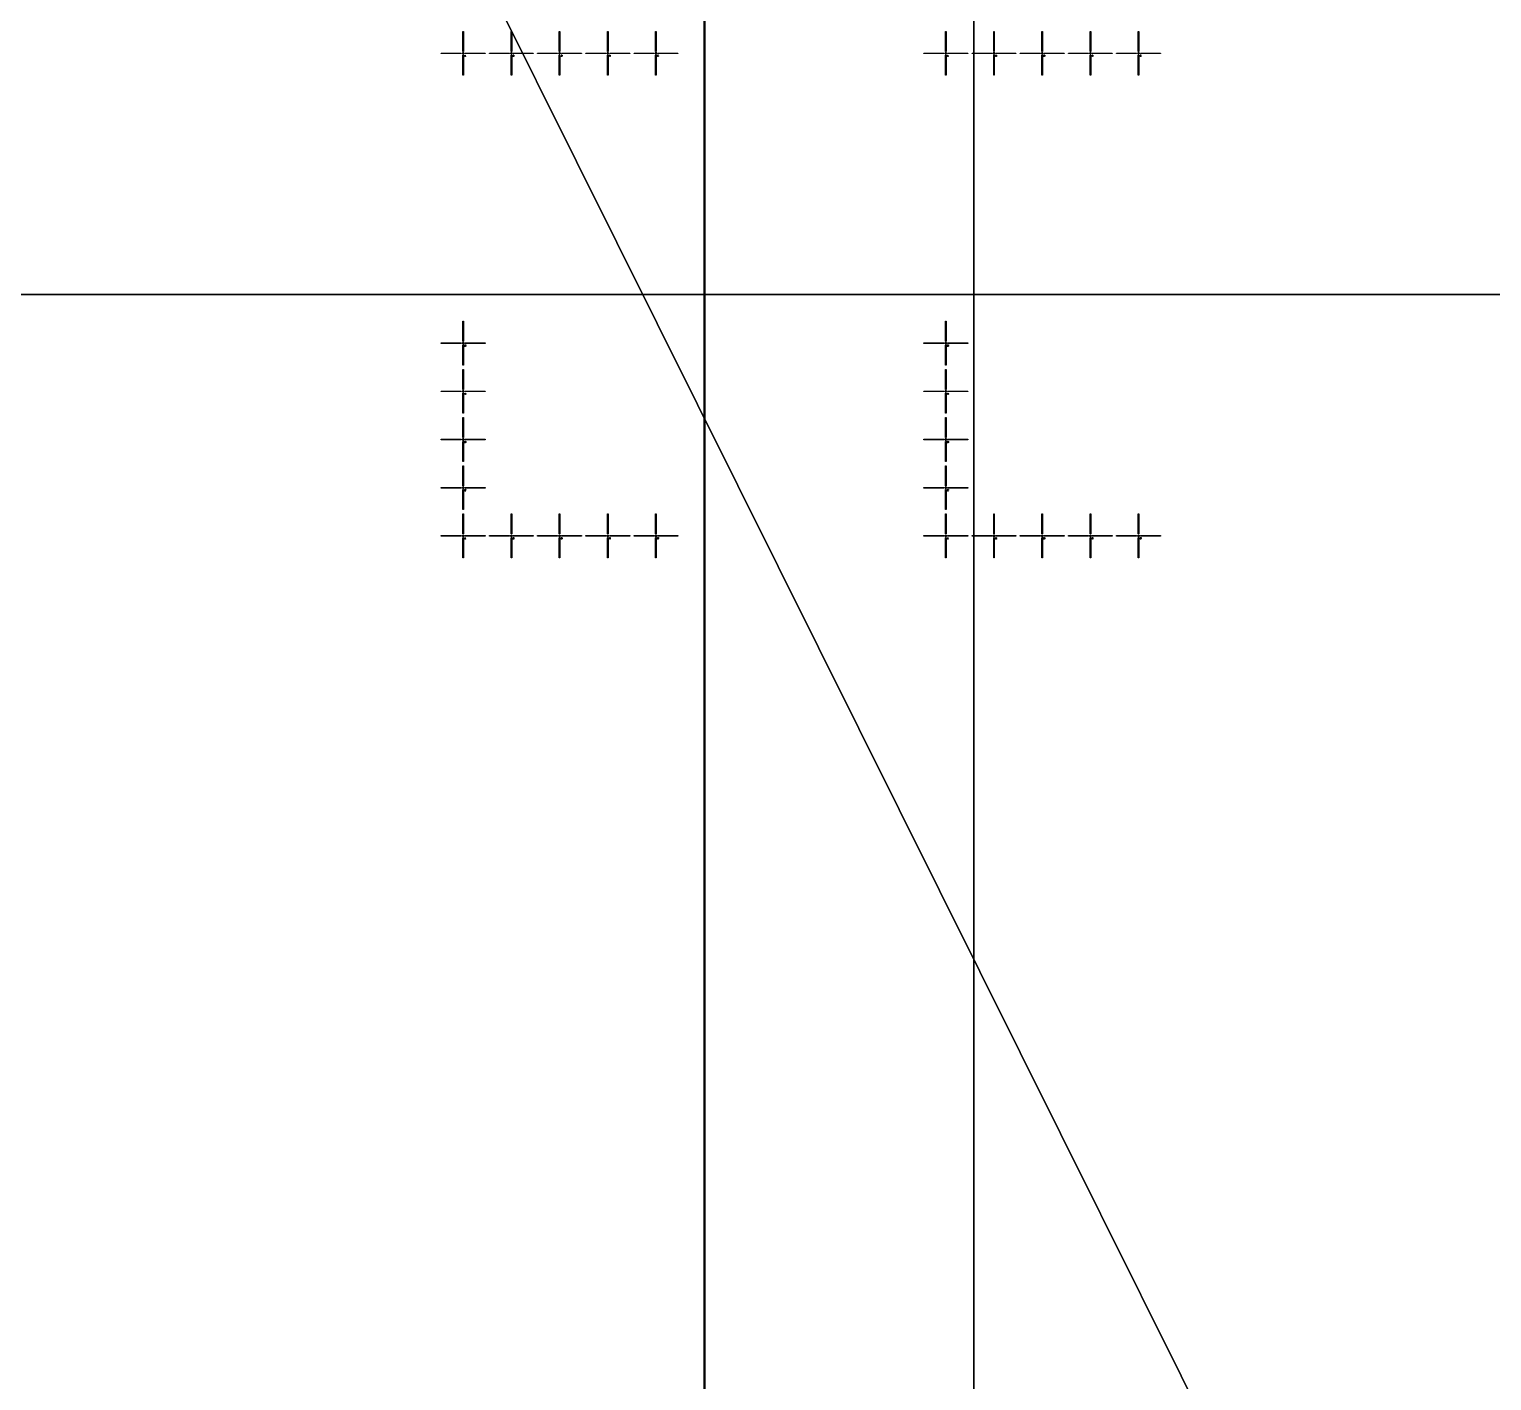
# Model space of a CAD drawing. Extents: x -25400 to 25400, y -24113 to 25400.
# Drawn here: x 4422 to 10492, y -18503 to -12893 of the extents above; entities that cross this region are included whole.
import ezdxf

# ---------------------------------------------------------------- set-up
doc = ezdxf.new("R2010")
doc.units = 0
for name, color, linetype in [('L0D0', 2, 'CONTINUOUS'), ('L1D0', 3, 'CONTINUOUS'), ('L3D0', 4, 'CONTINUOUS')]:
    doc.layers.add(name, color=color, linetype=linetype)

msp = doc.modelspace()

# ---------------------------------------------------------------- linework, layer by layer
at = {"layer": 'L0D0'}
msp.add_lwpolyline([(4251.735, -24112.788), (0, 0), (0, 14018.85), (7213, 14018.85), (7213, 14016), (8342.854, 14016), (8342.854, -23990.765), (8299.673, -24005.737), (8256.466, -24020.632), (8213.232, -24035.449), (8169.972, -24050.188), (8126.685, -24064.85), (8083.372, -24079.433), (8040.032, -24093.939), (7996.667, -24108.366), (7983.296, -24112.788)], close=True, dxfattribs=at)
for points in [[(8342.854, -23990.765), (8342.854, 14016)], [(0, 0), (10207.408, -20499.239)], [(10517.054, -20342.113), (10478.479, -20362.011), (10439.866, -20381.835), (10401.216, -20401.586), (10362.529, -20421.263), (10323.804, -20440.868), (10285.043, -20460.398), (10246.244, -20479.856), (10207.408, -20499.239), (0, 0)]]:
    msp.add_lwpolyline(points, dxfattribs=at)
at = {"layer": 'L1D0'}
for points in [[(6222.25, -12985.15), (6222.25, -12902.15), (6224.75, -12902.15), (6224.75, -12985.15)], [(6422.25, -12985.15), (6422.25, -12902.15), (6424.75, -12902.15), (6424.75, -12985.15)], [(6622.25, -12985.15), (6622.25, -12902.15), (6624.75, -12902.15), (6624.75, -12985.15)], [(6822.25, -12985.15), (6822.25, -12902.15), (6824.75, -12902.15), (6824.75, -12985.15)], [(7022.25, -12985.15), (7022.25, -12902.15), (7024.75, -12902.15), (7024.75, -12985.15)], [(8225.25, -12985.15), (8225.25, -12902.15), (8227.75, -12902.15), (8227.75, -12985.15)], [(8425.25, -12985.15), (8425.25, -12902.15), (8427.75, -12902.15), (8427.75, -12985.15)], [(8625.25, -12985.15), (8625.25, -12902.15), (8627.75, -12902.15), (8627.75, -12985.15)], [(8825.25, -12985.15), (8825.25, -12902.15), (8827.75, -12902.15), (8827.75, -12985.15)], [(9025.25, -12985.15), (9025.25, -12902.15), (9027.75, -12902.15), (9027.75, -12985.15)], [(6223.3, -12998.15), (6223.3, -12993.35), (6218.5, -12993.35), (6218.5, -12992.95), (6223.3, -12992.95), (6223.3, -12988.15), (6223.7, -12988.15), (6223.7, -12992.95), (6228.5, -12992.95), (6228.5, -12993.35), (6223.7, -12993.35), (6223.7, -12998.15)], [(6423.3, -12998.15), (6423.3, -12993.35), (6418.5, -12993.35), (6418.5, -12992.95), (6423.3, -12992.95), (6423.3, -12988.15), (6423.7, -12988.15), (6423.7, -12992.95), (6428.5, -12992.95), (6428.5, -12993.35), (6423.7, -12993.35), (6423.7, -12998.15)], [(6623.3, -12998.15), (6623.3, -12993.35), (6618.5, -12993.35), (6618.5, -12992.95), (6623.3, -12992.95), (6623.3, -12988.15), (6623.7, -12988.15), (6623.7, -12992.95), (6628.5, -12992.95), (6628.5, -12993.35), (6623.7, -12993.35), (6623.7, -12998.15)], [(6823.3, -12998.15), (6823.3, -12993.35), (6818.5, -12993.35), (6818.5, -12992.95), (6823.3, -12992.95), (6823.3, -12988.15), (6823.7, -12988.15), (6823.7, -12992.95), (6828.5, -12992.95), (6828.5, -12993.35), (6823.7, -12993.35), (6823.7, -12998.15)], [(7023.3, -12998.15), (7023.3, -12993.35), (7018.5, -12993.35), (7018.5, -12992.95), (7023.3, -12992.95), (7023.3, -12988.15), (7023.7, -12988.15), (7023.7, -12992.95), (7028.5, -12992.95), (7028.5, -12993.35), (7023.7, -12993.35), (7023.7, -12998.15)], [(8226.3, -12998.15), (8226.3, -12993.35), (8221.5, -12993.35), (8221.5, -12992.95), (8226.3, -12992.95), (8226.3, -12988.15), (8226.7, -12988.15), (8226.7, -12992.95), (8231.5, -12992.95), (8231.5, -12993.35), (8226.7, -12993.35), (8226.7, -12998.15)], [(8426.3, -12998.15), (8426.3, -12993.35), (8421.5, -12993.35), (8421.5, -12992.95), (8426.3, -12992.95), (8426.3, -12988.15), (8426.7, -12988.15), (8426.7, -12992.95), (8431.5, -12992.95), (8431.5, -12993.35), (8426.7, -12993.35), (8426.7, -12998.15)], [(8626.3, -12998.15), (8626.3, -12993.35), (8621.5, -12993.35), (8621.5, -12992.95), (8626.3, -12992.95), (8626.3, -12988.15), (8626.7, -12988.15), (8626.7, -12992.95), (8631.5, -12992.95), (8631.5, -12993.35), (8626.7, -12993.35), (8626.7, -12998.15)], [(8826.3, -12998.15), (8826.3, -12993.35), (8821.5, -12993.35), (8821.5, -12992.95), (8826.3, -12992.95), (8826.3, -12988.15), (8826.7, -12988.15), (8826.7, -12992.95), (8831.5, -12992.95), (8831.5, -12993.35), (8826.7, -12993.35), (8826.7, -12998.15)], [(9026.3, -12998.15), (9026.3, -12993.35), (9021.5, -12993.35), (9021.5, -12992.95), (9026.3, -12992.95), (9026.3, -12988.15), (9026.7, -12988.15), (9026.7, -12992.95), (9031.5, -12992.95), (9031.5, -12993.35), (9026.7, -12993.35), (9026.7, -12998.15)], [(6132.5, -12994.4), (6132.5, -12991.9), (6215.5, -12991.9), (6215.5, -12994.4)], [(6222.25, -13084.15), (6222.25, -13001.15), (6224.75, -13001.15), (6224.75, -13084.15)], [(6230.389, -13006.372), (6230.389, -13005.483), (6231.278, -13005.483), (6231.278, -13001.928), (6230.389, -13001.928), (6230.389, -13001.039), (6231.278, -13001.039), (6231.278, -13000.15), (6232.167, -13000.15), (6232.167, -13005.483), (6233.056, -13005.483), (6233.056, -13006.372)], [(6231.5, -12994.4), (6231.5, -12991.9), (6314.5, -12991.9), (6314.5, -12994.4)], [(6332.5, -12994.4), (6332.5, -12991.9), (6415.5, -12991.9), (6415.5, -12994.4)], [(6422.25, -13084.15), (6422.25, -13001.15), (6424.75, -13001.15), (6424.75, -13084.15)], [(6429.5, -13001.928), (6429.5, -13001.039), (6430.389, -13001.039), (6430.389, -13001.928)], [(6429.5, -13006.372), (6429.5, -13004.594), (6430.389, -13004.594), (6430.389, -13005.483), (6433.944, -13005.483), (6433.944, -13006.372)], [(6430.389, -13001.039), (6430.389, -13000.15), (6433.056, -13000.15), (6433.056, -13001.039)], [(6430.389, -13004.594), (6430.389, -13003.706), (6432.167, -13003.706), (6432.167, -13004.594)], [(6431.5, -12994.4), (6431.5, -12991.9), (6514.5, -12991.9), (6514.5, -12994.4)], [(6432.167, -13003.706), (6432.167, -13002.817), (6433.056, -13002.817), (6433.056, -13003.706)], [(6433.056, -13002.817), (6433.056, -13001.039), (6433.944, -13001.039), (6433.944, -13002.817)], [(6532.5, -12994.4), (6532.5, -12991.9), (6615.5, -12991.9), (6615.5, -12994.4)], [(6622.25, -13084.15), (6622.25, -13001.15), (6624.75, -13001.15), (6624.75, -13084.15)], [(6629.5, -13001.039), (6629.5, -13000.15), (6633.056, -13000.15), (6633.056, -13001.039)], [(6629.5, -13006.372), (6629.5, -13005.483), (6633.056, -13005.483), (6633.056, -13006.372)], [(6630.389, -13003.706), (6630.389, -13002.817), (6633.056, -13002.817), (6633.056, -13003.706)], [(6631.5, -12994.4), (6631.5, -12991.9), (6714.5, -12991.9), (6714.5, -12994.4)], [(6633.056, -13002.817), (6633.056, -13001.039), (6633.944, -13001.039), (6633.944, -13002.817)], [(6633.056, -13005.483), (6633.056, -13003.706), (6633.944, -13003.706), (6633.944, -13005.483)], [(6732.5, -12994.4), (6732.5, -12991.9), (6815.5, -12991.9), (6815.5, -12994.4)], [(6822.25, -13084.15), (6822.25, -13001.15), (6824.75, -13001.15), (6824.75, -13084.15)], [(6832.167, -13006.372), (6832.167, -13004.594), (6829.5, -13004.594), (6829.5, -13002.817), (6830.389, -13002.817), (6830.389, -13003.706), (6832.167, -13003.706), (6832.167, -13001.039), (6831.278, -13001.039), (6831.278, -13000.15), (6833.056, -13000.15), (6833.056, -13003.706), (6833.944, -13003.706), (6833.944, -13004.594), (6833.056, -13004.594), (6833.056, -13006.372)], [(6830.389, -13002.817), (6830.389, -13001.039), (6831.278, -13001.039), (6831.278, -13002.817)], [(6831.5, -12994.4), (6831.5, -12991.9), (6914.5, -12991.9), (6914.5, -12994.4)], [(6932.5, -12994.4), (6932.5, -12991.9), (7015.5, -12991.9), (7015.5, -12994.4)], [(7022.25, -13084.15), (7022.25, -13001.15), (7024.75, -13001.15), (7024.75, -13084.15)], [(7029.5, -13003.706), (7029.5, -13000.15), (7033.944, -13000.15), (7033.944, -13001.039), (7030.389, -13001.039), (7030.389, -13002.817), (7033.056, -13002.817), (7033.056, -13003.706)], [(7029.5, -13006.372), (7029.5, -13005.483), (7033.056, -13005.483), (7033.056, -13006.372)], [(7031.5, -12994.4), (7031.5, -12991.9), (7114.5, -12991.9), (7114.5, -12994.4)], [(7033.056, -13005.483), (7033.056, -13003.706), (7033.944, -13003.706), (7033.944, -13005.483)], [(8135.5, -12994.4), (8135.5, -12991.9), (8218.5, -12991.9), (8218.5, -12994.4)], [(8225.25, -13084.15), (8225.25, -13001.15), (8227.75, -13001.15), (8227.75, -13084.15)], [(8233.389, -13006.372), (8233.389, -13005.483), (8234.278, -13005.483), (8234.278, -13001.928), (8233.389, -13001.928), (8233.389, -13001.039), (8234.278, -13001.039), (8234.278, -13000.15), (8235.167, -13000.15), (8235.167, -13005.483), (8236.056, -13005.483), (8236.056, -13006.372)], [(8234.5, -12994.4), (8234.5, -12991.9), (8317.5, -12991.9), (8317.5, -12994.4)], [(8335.5, -12994.4), (8335.5, -12991.9), (8418.5, -12991.9), (8418.5, -12994.4)], [(8425.25, -13084.15), (8425.25, -13001.15), (8427.75, -13001.15), (8427.75, -13084.15)], [(8432.5, -13001.928), (8432.5, -13001.039), (8433.389, -13001.039), (8433.389, -13001.928)], [(8432.5, -13006.372), (8432.5, -13004.594), (8433.389, -13004.594), (8433.389, -13005.483), (8436.944, -13005.483), (8436.944, -13006.372)], [(8433.389, -13001.039), (8433.389, -13000.15), (8436.056, -13000.15), (8436.056, -13001.039)], [(8433.389, -13004.594), (8433.389, -13003.706), (8435.167, -13003.706), (8435.167, -13004.594)], [(8434.5, -12994.4), (8434.5, -12991.9), (8517.5, -12991.9), (8517.5, -12994.4)], [(8435.167, -13003.706), (8435.167, -13002.817), (8436.056, -13002.817), (8436.056, -13003.706)], [(8436.056, -13002.817), (8436.056, -13001.039), (8436.944, -13001.039), (8436.944, -13002.817)], [(8535.5, -12994.4), (8535.5, -12991.9), (8618.5, -12991.9), (8618.5, -12994.4)], [(8625.25, -13084.15), (8625.25, -13001.15), (8627.75, -13001.15), (8627.75, -13084.15)], [(8632.5, -13001.039), (8632.5, -13000.15), (8636.056, -13000.15), (8636.056, -13001.039)], [(8632.5, -13006.372), (8632.5, -13005.483), (8636.056, -13005.483), (8636.056, -13006.372)], [(8633.389, -13003.706), (8633.389, -13002.817), (8636.056, -13002.817), (8636.056, -13003.706)], [(8634.5, -12994.4), (8634.5, -12991.9), (8717.5, -12991.9), (8717.5, -12994.4)], [(8636.056, -13002.817), (8636.056, -13001.039), (8636.944, -13001.039), (8636.944, -13002.817)], [(8636.056, -13005.483), (8636.056, -13003.706), (8636.944, -13003.706), (8636.944, -13005.483)], [(8735.5, -12994.4), (8735.5, -12991.9), (8818.5, -12991.9), (8818.5, -12994.4)], [(8825.25, -13084.15), (8825.25, -13001.15), (8827.75, -13001.15), (8827.75, -13084.15)], [(8835.167, -13006.372), (8835.167, -13004.594), (8832.5, -13004.594), (8832.5, -13002.817), (8833.389, -13002.817), (8833.389, -13003.706), (8835.167, -13003.706), (8835.167, -13001.039), (8834.278, -13001.039), (8834.278, -13000.15), (8836.056, -13000.15), (8836.056, -13003.706), (8836.944, -13003.706), (8836.944, -13004.594), (8836.056, -13004.594), (8836.056, -13006.372)], [(8833.389, -13002.817), (8833.389, -13001.039), (8834.278, -13001.039), (8834.278, -13002.817)], [(8834.5, -12994.4), (8834.5, -12991.9), (8917.5, -12991.9), (8917.5, -12994.4)], [(8935.5, -12994.4), (8935.5, -12991.9), (9018.5, -12991.9), (9018.5, -12994.4)], [(9025.25, -13084.15), (9025.25, -13001.15), (9027.75, -13001.15), (9027.75, -13084.15)], [(9032.5, -13003.706), (9032.5, -13000.15), (9036.944, -13000.15), (9036.944, -13001.039), (9033.389, -13001.039), (9033.389, -13002.817), (9036.056, -13002.817), (9036.056, -13003.706)], [(9032.5, -13006.372), (9032.5, -13005.483), (9036.056, -13005.483), (9036.056, -13006.372)], [(9034.5, -12994.4), (9034.5, -12991.9), (9117.5, -12991.9), (9117.5, -12994.4)], [(9036.056, -13005.483), (9036.056, -13003.706), (9036.944, -13003.706), (9036.944, -13005.483)], [(6222.25, -14188.15), (6222.25, -14105.15), (6224.75, -14105.15), (6224.75, -14188.15)], [(8225.25, -14188.15), (8225.25, -14105.15), (8227.75, -14105.15), (8227.75, -14188.15)], [(6132.5, -14197.4), (6132.5, -14194.9), (6215.5, -14194.9), (6215.5, -14197.4)], [(6223.3, -14201.15), (6223.3, -14196.35), (6218.5, -14196.35), (6218.5, -14195.95), (6223.3, -14195.95), (6223.3, -14191.15), (6223.7, -14191.15), (6223.7, -14195.95), (6228.5, -14195.95), (6228.5, -14196.35), (6223.7, -14196.35), (6223.7, -14201.15)], [(6229.5, -14206.706), (6229.5, -14203.15), (6233.944, -14203.15), (6233.944, -14204.039), (6230.389, -14204.039), (6230.389, -14205.817), (6233.056, -14205.817), (6233.056, -14206.706)], [(6231.5, -14197.4), (6231.5, -14194.9), (6314.5, -14194.9), (6314.5, -14197.4)], [(8135.5, -14197.4), (8135.5, -14194.9), (8218.5, -14194.9), (8218.5, -14197.4)], [(8226.3, -14201.15), (8226.3, -14196.35), (8221.5, -14196.35), (8221.5, -14195.95), (8226.3, -14195.95), (8226.3, -14191.15), (8226.7, -14191.15), (8226.7, -14195.95), (8231.5, -14195.95), (8231.5, -14196.35), (8226.7, -14196.35), (8226.7, -14201.15)], [(8232.5, -14206.706), (8232.5, -14203.15), (8236.944, -14203.15), (8236.944, -14204.039), (8233.389, -14204.039), (8233.389, -14205.817), (8236.056, -14205.817), (8236.056, -14206.706)], [(8234.5, -14197.4), (8234.5, -14194.9), (8317.5, -14194.9), (8317.5, -14197.4)], [(6222.25, -14287.15), (6222.25, -14204.15), (6224.75, -14204.15), (6224.75, -14287.15)], [(6229.5, -14209.372), (6229.5, -14208.483), (6233.056, -14208.483), (6233.056, -14209.372)], [(6233.056, -14208.483), (6233.056, -14206.706), (6233.944, -14206.706), (6233.944, -14208.483)], [(8225.25, -14287.15), (8225.25, -14204.15), (8227.75, -14204.15), (8227.75, -14287.15)], [(8232.5, -14209.372), (8232.5, -14208.483), (8236.056, -14208.483), (8236.056, -14209.372)], [(8236.056, -14208.483), (8236.056, -14206.706), (8236.944, -14206.706), (8236.944, -14208.483)], [(6222.25, -14388.15), (6222.25, -14305.15), (6224.75, -14305.15), (6224.75, -14388.15)], [(8225.25, -14388.15), (8225.25, -14305.15), (8227.75, -14305.15), (8227.75, -14388.15)], [(6132.5, -14397.4), (6132.5, -14394.9), (6215.5, -14394.9), (6215.5, -14397.4)], [(6223.3, -14401.15), (6223.3, -14396.35), (6218.5, -14396.35), (6218.5, -14395.95), (6223.3, -14395.95), (6223.3, -14391.15), (6223.7, -14391.15), (6223.7, -14395.95), (6228.5, -14395.95), (6228.5, -14396.35), (6223.7, -14396.35), (6223.7, -14401.15)], [(6222.25, -14487.15), (6222.25, -14404.15), (6224.75, -14404.15), (6224.75, -14487.15)], [(6232.167, -14409.372), (6232.167, -14407.594), (6229.5, -14407.594), (6229.5, -14405.817), (6230.389, -14405.817), (6230.389, -14406.706), (6232.167, -14406.706), (6232.167, -14404.039), (6231.278, -14404.039), (6231.278, -14403.15), (6233.056, -14403.15), (6233.056, -14406.706), (6233.944, -14406.706), (6233.944, -14407.594), (6233.056, -14407.594), (6233.056, -14409.372)], [(6230.389, -14405.817), (6230.389, -14404.039), (6231.278, -14404.039), (6231.278, -14405.817)], [(6231.5, -14397.4), (6231.5, -14394.9), (6314.5, -14394.9), (6314.5, -14397.4)], [(8135.5, -14397.4), (8135.5, -14394.9), (8218.5, -14394.9), (8218.5, -14397.4)], [(8226.3, -14401.15), (8226.3, -14396.35), (8221.5, -14396.35), (8221.5, -14395.95), (8226.3, -14395.95), (8226.3, -14391.15), (8226.7, -14391.15), (8226.7, -14395.95), (8231.5, -14395.95), (8231.5, -14396.35), (8226.7, -14396.35), (8226.7, -14401.15)], [(8225.25, -14487.15), (8225.25, -14404.15), (8227.75, -14404.15), (8227.75, -14487.15)], [(8235.167, -14409.372), (8235.167, -14407.594), (8232.5, -14407.594), (8232.5, -14405.817), (8233.389, -14405.817), (8233.389, -14406.706), (8235.167, -14406.706), (8235.167, -14404.039), (8234.278, -14404.039), (8234.278, -14403.15), (8236.056, -14403.15), (8236.056, -14406.706), (8236.944, -14406.706), (8236.944, -14407.594), (8236.056, -14407.594), (8236.056, -14409.372)], [(8233.389, -14405.817), (8233.389, -14404.039), (8234.278, -14404.039), (8234.278, -14405.817)], [(8234.5, -14397.4), (8234.5, -14394.9), (8317.5, -14394.9), (8317.5, -14397.4)], [(6222.25, -14588.15), (6222.25, -14505.15), (6224.75, -14505.15), (6224.75, -14588.15)], [(8225.25, -14588.15), (8225.25, -14505.15), (8227.75, -14505.15), (8227.75, -14588.15)], [(6132.5, -14597.4), (6132.5, -14594.9), (6215.5, -14594.9), (6215.5, -14597.4)], [(6223.3, -14601.15), (6223.3, -14596.35), (6218.5, -14596.35), (6218.5, -14595.95), (6223.3, -14595.95), (6223.3, -14591.15), (6223.7, -14591.15), (6223.7, -14595.95), (6228.5, -14595.95), (6228.5, -14596.35), (6223.7, -14596.35), (6223.7, -14601.15)], [(6222.25, -14687.15), (6222.25, -14604.15), (6224.75, -14604.15), (6224.75, -14687.15)], [(6229.5, -14604.039), (6229.5, -14603.15), (6233.056, -14603.15), (6233.056, -14604.039)], [(6229.5, -14609.372), (6229.5, -14608.483), (6233.056, -14608.483), (6233.056, -14609.372)], [(6230.389, -14606.706), (6230.389, -14605.817), (6233.056, -14605.817), (6233.056, -14606.706)], [(6231.5, -14597.4), (6231.5, -14594.9), (6314.5, -14594.9), (6314.5, -14597.4)], [(6233.056, -14605.817), (6233.056, -14604.039), (6233.944, -14604.039), (6233.944, -14605.817)], [(6233.056, -14608.483), (6233.056, -14606.706), (6233.944, -14606.706), (6233.944, -14608.483)], [(8135.5, -14597.4), (8135.5, -14594.9), (8218.5, -14594.9), (8218.5, -14597.4)], [(8226.3, -14601.15), (8226.3, -14596.35), (8221.5, -14596.35), (8221.5, -14595.95), (8226.3, -14595.95), (8226.3, -14591.15), (8226.7, -14591.15), (8226.7, -14595.95), (8231.5, -14595.95), (8231.5, -14596.35), (8226.7, -14596.35), (8226.7, -14601.15)], [(8225.25, -14687.15), (8225.25, -14604.15), (8227.75, -14604.15), (8227.75, -14687.15)], [(8232.5, -14604.039), (8232.5, -14603.15), (8236.056, -14603.15), (8236.056, -14604.039)], [(8232.5, -14609.372), (8232.5, -14608.483), (8236.056, -14608.483), (8236.056, -14609.372)], [(8233.389, -14606.706), (8233.389, -14605.817), (8236.056, -14605.817), (8236.056, -14606.706)], [(8234.5, -14597.4), (8234.5, -14594.9), (8317.5, -14594.9), (8317.5, -14597.4)], [(8236.056, -14605.817), (8236.056, -14604.039), (8236.944, -14604.039), (8236.944, -14605.817)], [(8236.056, -14608.483), (8236.056, -14606.706), (8236.944, -14606.706), (8236.944, -14608.483)], [(6222.25, -14788.15), (6222.25, -14705.15), (6224.75, -14705.15), (6224.75, -14788.15)], [(8225.25, -14788.15), (8225.25, -14705.15), (8227.75, -14705.15), (8227.75, -14788.15)], [(6132.5, -14797.4), (6132.5, -14794.9), (6215.5, -14794.9), (6215.5, -14797.4)], [(6223.3, -14801.15), (6223.3, -14796.35), (6218.5, -14796.35), (6218.5, -14795.95), (6223.3, -14795.95), (6223.3, -14791.15), (6223.7, -14791.15), (6223.7, -14795.95), (6228.5, -14795.95), (6228.5, -14796.35), (6223.7, -14796.35), (6223.7, -14801.15)], [(6222.25, -14887.15), (6222.25, -14804.15), (6224.75, -14804.15), (6224.75, -14887.15)], [(6229.5, -14804.928), (6229.5, -14804.039), (6230.389, -14804.039), (6230.389, -14804.928)], [(6229.5, -14809.372), (6229.5, -14807.594), (6230.389, -14807.594), (6230.389, -14808.483), (6233.944, -14808.483), (6233.944, -14809.372)], [(6230.389, -14804.039), (6230.389, -14803.15), (6233.056, -14803.15), (6233.056, -14804.039)], [(6230.389, -14807.594), (6230.389, -14806.706), (6232.167, -14806.706), (6232.167, -14807.594)], [(6231.5, -14797.4), (6231.5, -14794.9), (6314.5, -14794.9), (6314.5, -14797.4)], [(6232.167, -14806.706), (6232.167, -14805.817), (6233.056, -14805.817), (6233.056, -14806.706)], [(6233.056, -14805.817), (6233.056, -14804.039), (6233.944, -14804.039), (6233.944, -14805.817)], [(8135.5, -14797.4), (8135.5, -14794.9), (8218.5, -14794.9), (8218.5, -14797.4)], [(8226.3, -14801.15), (8226.3, -14796.35), (8221.5, -14796.35), (8221.5, -14795.95), (8226.3, -14795.95), (8226.3, -14791.15), (8226.7, -14791.15), (8226.7, -14795.95), (8231.5, -14795.95), (8231.5, -14796.35), (8226.7, -14796.35), (8226.7, -14801.15)], [(8225.25, -14887.15), (8225.25, -14804.15), (8227.75, -14804.15), (8227.75, -14887.15)], [(8232.5, -14804.928), (8232.5, -14804.039), (8233.389, -14804.039), (8233.389, -14804.928)], [(8232.5, -14809.372), (8232.5, -14807.594), (8233.389, -14807.594), (8233.389, -14808.483), (8236.944, -14808.483), (8236.944, -14809.372)], [(8233.389, -14804.039), (8233.389, -14803.15), (8236.056, -14803.15), (8236.056, -14804.039)], [(8233.389, -14807.594), (8233.389, -14806.706), (8235.167, -14806.706), (8235.167, -14807.594)], [(8234.5, -14797.4), (8234.5, -14794.9), (8317.5, -14794.9), (8317.5, -14797.4)], [(8235.167, -14806.706), (8235.167, -14805.817), (8236.056, -14805.817), (8236.056, -14806.706)], [(8236.056, -14805.817), (8236.056, -14804.039), (8236.944, -14804.039), (8236.944, -14805.817)], [(6222.25, -14988.15), (6222.25, -14905.15), (6224.75, -14905.15), (6224.75, -14988.15)], [(6422.25, -14988.15), (6422.25, -14905.15), (6424.75, -14905.15), (6424.75, -14988.15)], [(6622.25, -14988.15), (6622.25, -14905.15), (6624.75, -14905.15), (6624.75, -14988.15)], [(6822.25, -14988.15), (6822.25, -14905.15), (6824.75, -14905.15), (6824.75, -14988.15)], [(7022.25, -14988.15), (7022.25, -14905.15), (7024.75, -14905.15), (7024.75, -14988.15)], [(8225.25, -14988.15), (8225.25, -14905.15), (8227.75, -14905.15), (8227.75, -14988.15)], [(8425.25, -14988.15), (8425.25, -14905.15), (8427.75, -14905.15), (8427.75, -14988.15)], [(8625.25, -14988.15), (8625.25, -14905.15), (8627.75, -14905.15), (8627.75, -14988.15)], [(8825.25, -14988.15), (8825.25, -14905.15), (8827.75, -14905.15), (8827.75, -14988.15)], [(9025.25, -14988.15), (9025.25, -14905.15), (9027.75, -14905.15), (9027.75, -14988.15)], [(6223.3, -15001.15), (6223.3, -14996.35), (6218.5, -14996.35), (6218.5, -14995.95), (6223.3, -14995.95), (6223.3, -14991.15), (6223.7, -14991.15), (6223.7, -14995.95), (6228.5, -14995.95), (6228.5, -14996.35), (6223.7, -14996.35), (6223.7, -15001.15)], [(6423.3, -15001.15), (6423.3, -14996.35), (6418.5, -14996.35), (6418.5, -14995.95), (6423.3, -14995.95), (6423.3, -14991.15), (6423.7, -14991.15), (6423.7, -14995.95), (6428.5, -14995.95), (6428.5, -14996.35), (6423.7, -14996.35), (6423.7, -15001.15)], [(6623.3, -15001.15), (6623.3, -14996.35), (6618.5, -14996.35), (6618.5, -14995.95), (6623.3, -14995.95), (6623.3, -14991.15), (6623.7, -14991.15), (6623.7, -14995.95), (6628.5, -14995.95), (6628.5, -14996.35), (6623.7, -14996.35), (6623.7, -15001.15)], [(6823.3, -15001.15), (6823.3, -14996.35), (6818.5, -14996.35), (6818.5, -14995.95), (6823.3, -14995.95), (6823.3, -14991.15), (6823.7, -14991.15), (6823.7, -14995.95), (6828.5, -14995.95), (6828.5, -14996.35), (6823.7, -14996.35), (6823.7, -15001.15)], [(7023.3, -15001.15), (7023.3, -14996.35), (7018.5, -14996.35), (7018.5, -14995.95), (7023.3, -14995.95), (7023.3, -14991.15), (7023.7, -14991.15), (7023.7, -14995.95), (7028.5, -14995.95), (7028.5, -14996.35), (7023.7, -14996.35), (7023.7, -15001.15)], [(8226.3, -15001.15), (8226.3, -14996.35), (8221.5, -14996.35), (8221.5, -14995.95), (8226.3, -14995.95), (8226.3, -14991.15), (8226.7, -14991.15), (8226.7, -14995.95), (8231.5, -14995.95), (8231.5, -14996.35), (8226.7, -14996.35), (8226.7, -15001.15)], [(8426.3, -15001.15), (8426.3, -14996.35), (8421.5, -14996.35), (8421.5, -14995.95), (8426.3, -14995.95), (8426.3, -14991.15), (8426.7, -14991.15), (8426.7, -14995.95), (8431.5, -14995.95), (8431.5, -14996.35), (8426.7, -14996.35), (8426.7, -15001.15)], [(8626.3, -15001.15), (8626.3, -14996.35), (8621.5, -14996.35), (8621.5, -14995.95), (8626.3, -14995.95), (8626.3, -14991.15), (8626.7, -14991.15), (8626.7, -14995.95), (8631.5, -14995.95), (8631.5, -14996.35), (8626.7, -14996.35), (8626.7, -15001.15)], [(8826.3, -15001.15), (8826.3, -14996.35), (8821.5, -14996.35), (8821.5, -14995.95), (8826.3, -14995.95), (8826.3, -14991.15), (8826.7, -14991.15), (8826.7, -14995.95), (8831.5, -14995.95), (8831.5, -14996.35), (8826.7, -14996.35), (8826.7, -15001.15)], [(9026.3, -15001.15), (9026.3, -14996.35), (9021.5, -14996.35), (9021.5, -14995.95), (9026.3, -14995.95), (9026.3, -14991.15), (9026.7, -14991.15), (9026.7, -14995.95), (9031.5, -14995.95), (9031.5, -14996.35), (9026.7, -14996.35), (9026.7, -15001.15)], [(6132.5, -14997.4), (6132.5, -14994.9), (6215.5, -14994.9), (6215.5, -14997.4)], [(6222.25, -15087.15), (6222.25, -15004.15), (6224.75, -15004.15), (6224.75, -15087.15)], [(6230.389, -15009.372), (6230.389, -15008.483), (6231.278, -15008.483), (6231.278, -15004.928), (6230.389, -15004.928), (6230.389, -15004.039), (6231.278, -15004.039), (6231.278, -15003.15), (6232.167, -15003.15), (6232.167, -15008.483), (6233.056, -15008.483), (6233.056, -15009.372)], [(6231.5, -14997.4), (6231.5, -14994.9), (6314.5, -14994.9), (6314.5, -14997.4)], [(6332.5, -14997.4), (6332.5, -14994.9), (6415.5, -14994.9), (6415.5, -14997.4)], [(6422.25, -15087.15), (6422.25, -15004.15), (6424.75, -15004.15), (6424.75, -15087.15)], [(6429.5, -15004.928), (6429.5, -15004.039), (6430.389, -15004.039), (6430.389, -15004.928)], [(6429.5, -15009.372), (6429.5, -15007.594), (6430.389, -15007.594), (6430.389, -15008.483), (6433.944, -15008.483), (6433.944, -15009.372)], [(6430.389, -15004.039), (6430.389, -15003.15), (6433.056, -15003.15), (6433.056, -15004.039)], [(6430.389, -15007.594), (6430.389, -15006.706), (6432.167, -15006.706), (6432.167, -15007.594)], [(6431.5, -14997.4), (6431.5, -14994.9), (6514.5, -14994.9), (6514.5, -14997.4)], [(6432.167, -15006.706), (6432.167, -15005.817), (6433.056, -15005.817), (6433.056, -15006.706)], [(6433.056, -15005.817), (6433.056, -15004.039), (6433.944, -15004.039), (6433.944, -15005.817)], [(6532.5, -14997.4), (6532.5, -14994.9), (6615.5, -14994.9), (6615.5, -14997.4)], [(6622.25, -15087.15), (6622.25, -15004.15), (6624.75, -15004.15), (6624.75, -15087.15)], [(6629.5, -15004.039), (6629.5, -15003.15), (6633.056, -15003.15), (6633.056, -15004.039)], [(6629.5, -15009.372), (6629.5, -15008.483), (6633.056, -15008.483), (6633.056, -15009.372)], [(6630.389, -15006.706), (6630.389, -15005.817), (6633.056, -15005.817), (6633.056, -15006.706)], [(6631.5, -14997.4), (6631.5, -14994.9), (6714.5, -14994.9), (6714.5, -14997.4)], [(6633.056, -15005.817), (6633.056, -15004.039), (6633.944, -15004.039), (6633.944, -15005.817)], [(6633.056, -15008.483), (6633.056, -15006.706), (6633.944, -15006.706), (6633.944, -15008.483)], [(6732.5, -14997.4), (6732.5, -14994.9), (6815.5, -14994.9), (6815.5, -14997.4)], [(6822.25, -15087.15), (6822.25, -15004.15), (6824.75, -15004.15), (6824.75, -15087.15)], [(6832.167, -15009.372), (6832.167, -15007.594), (6829.5, -15007.594), (6829.5, -15005.817), (6830.389, -15005.817), (6830.389, -15006.706), (6832.167, -15006.706), (6832.167, -15004.039), (6831.278, -15004.039), (6831.278, -15003.15), (6833.056, -15003.15), (6833.056, -15006.706), (6833.944, -15006.706), (6833.944, -15007.594), (6833.056, -15007.594), (6833.056, -15009.372)], [(6830.389, -15005.817), (6830.389, -15004.039), (6831.278, -15004.039), (6831.278, -15005.817)], [(6831.5, -14997.4), (6831.5, -14994.9), (6914.5, -14994.9), (6914.5, -14997.4)], [(6932.5, -14997.4), (6932.5, -14994.9), (7015.5, -14994.9), (7015.5, -14997.4)], [(7022.25, -15087.15), (7022.25, -15004.15), (7024.75, -15004.15), (7024.75, -15087.15)], [(7029.5, -15006.706), (7029.5, -15003.15), (7033.944, -15003.15), (7033.944, -15004.039), (7030.389, -15004.039), (7030.389, -15005.817), (7033.056, -15005.817), (7033.056, -15006.706)], [(7029.5, -15009.372), (7029.5, -15008.483), (7033.056, -15008.483), (7033.056, -15009.372)], [(7031.5, -14997.4), (7031.5, -14994.9), (7114.5, -14994.9), (7114.5, -14997.4)], [(7033.056, -15008.483), (7033.056, -15006.706), (7033.944, -15006.706), (7033.944, -15008.483)], [(8135.5, -14997.4), (8135.5, -14994.9), (8218.5, -14994.9), (8218.5, -14997.4)], [(8225.25, -15087.15), (8225.25, -15004.15), (8227.75, -15004.15), (8227.75, -15087.15)], [(8233.389, -15009.372), (8233.389, -15008.483), (8234.278, -15008.483), (8234.278, -15004.928), (8233.389, -15004.928), (8233.389, -15004.039), (8234.278, -15004.039), (8234.278, -15003.15), (8235.167, -15003.15), (8235.167, -15008.483), (8236.056, -15008.483), (8236.056, -15009.372)], [(8234.5, -14997.4), (8234.5, -14994.9), (8317.5, -14994.9), (8317.5, -14997.4)], [(8335.5, -14997.4), (8335.5, -14994.9), (8418.5, -14994.9), (8418.5, -14997.4)], [(8425.25, -15087.15), (8425.25, -15004.15), (8427.75, -15004.15), (8427.75, -15087.15)], [(8432.5, -15004.928), (8432.5, -15004.039), (8433.389, -15004.039), (8433.389, -15004.928)], [(8432.5, -15009.372), (8432.5, -15007.594), (8433.389, -15007.594), (8433.389, -15008.483), (8436.944, -15008.483), (8436.944, -15009.372)], [(8433.389, -15004.039), (8433.389, -15003.15), (8436.056, -15003.15), (8436.056, -15004.039)], [(8433.389, -15007.594), (8433.389, -15006.706), (8435.167, -15006.706), (8435.167, -15007.594)], [(8434.5, -14997.4), (8434.5, -14994.9), (8517.5, -14994.9), (8517.5, -14997.4)], [(8435.167, -15006.706), (8435.167, -15005.817), (8436.056, -15005.817), (8436.056, -15006.706)], [(8436.056, -15005.817), (8436.056, -15004.039), (8436.944, -15004.039), (8436.944, -15005.817)], [(8535.5, -14997.4), (8535.5, -14994.9), (8618.5, -14994.9), (8618.5, -14997.4)], [(8625.25, -15087.15), (8625.25, -15004.15), (8627.75, -15004.15), (8627.75, -15087.15)], [(8632.5, -15004.039), (8632.5, -15003.15), (8636.056, -15003.15), (8636.056, -15004.039)], [(8632.5, -15009.372), (8632.5, -15008.483), (8636.056, -15008.483), (8636.056, -15009.372)], [(8633.389, -15006.706), (8633.389, -15005.817), (8636.056, -15005.817), (8636.056, -15006.706)], [(8634.5, -14997.4), (8634.5, -14994.9), (8717.5, -14994.9), (8717.5, -14997.4)], [(8636.056, -15005.817), (8636.056, -15004.039), (8636.944, -15004.039), (8636.944, -15005.817)], [(8636.056, -15008.483), (8636.056, -15006.706), (8636.944, -15006.706), (8636.944, -15008.483)], [(8735.5, -14997.4), (8735.5, -14994.9), (8818.5, -14994.9), (8818.5, -14997.4)], [(8825.25, -15087.15), (8825.25, -15004.15), (8827.75, -15004.15), (8827.75, -15087.15)], [(8835.167, -15009.372), (8835.167, -15007.594), (8832.5, -15007.594), (8832.5, -15005.817), (8833.389, -15005.817), (8833.389, -15006.706), (8835.167, -15006.706), (8835.167, -15004.039), (8834.278, -15004.039), (8834.278, -15003.15), (8836.056, -15003.15), (8836.056, -15006.706), (8836.944, -15006.706), (8836.944, -15007.594), (8836.056, -15007.594), (8836.056, -15009.372)], [(8833.389, -15005.817), (8833.389, -15004.039), (8834.278, -15004.039), (8834.278, -15005.817)], [(8834.5, -14997.4), (8834.5, -14994.9), (8917.5, -14994.9), (8917.5, -14997.4)], [(8935.5, -14997.4), (8935.5, -14994.9), (9018.5, -14994.9), (9018.5, -14997.4)], [(9025.25, -15087.15), (9025.25, -15004.15), (9027.75, -15004.15), (9027.75, -15087.15)], [(9032.5, -15006.706), (9032.5, -15003.15), (9036.944, -15003.15), (9036.944, -15004.039), (9033.389, -15004.039), (9033.389, -15005.817), (9036.056, -15005.817), (9036.056, -15006.706)], [(9032.5, -15009.372), (9032.5, -15008.483), (9036.056, -15008.483), (9036.056, -15009.372)], [(9034.5, -14997.4), (9034.5, -14994.9), (9117.5, -14994.9), (9117.5, -14997.4)], [(9036.056, -15008.483), (9036.056, -15006.706), (9036.944, -15006.706), (9036.944, -15008.483)]]:
    msp.add_lwpolyline(points, close=True, dxfattribs=at)
at = {"layer": 'L3D0'}
for points in [[(-20788.5, -13993.15), (21229.5, -13993.15), (21229.5, -6993.15), (14229.5, -6993.15), (14229.5, -13993.15), (14226.5, -13993.15), (14226.5, -6993.15), (7226.5, -6993.15), (7226.5, -13993.15), (7223.5, -13993.15), (7223.5, -6993.15), (223.5, -6993.15), (223.5, -13993.15), (220.5, -13993.15), (220.5, -6993.15), (-6779.5, -6993.15)], [(-13785.5, -20996.15), (14226.5, -20996.15), (14226.5, -13996.15), (7226.5, -13996.15), (7226.5, -20996.15), (7223.5, -20996.15), (7223.5, -13996.15), (223.5, -13996.15), (223.5, -20996.15), (220.5, -20996.15), (220.5, -13996.15), (-6779.5, -13996.15)]]:
    msp.add_lwpolyline(points, dxfattribs=at)

doc.saveas('drawing.dxf')
